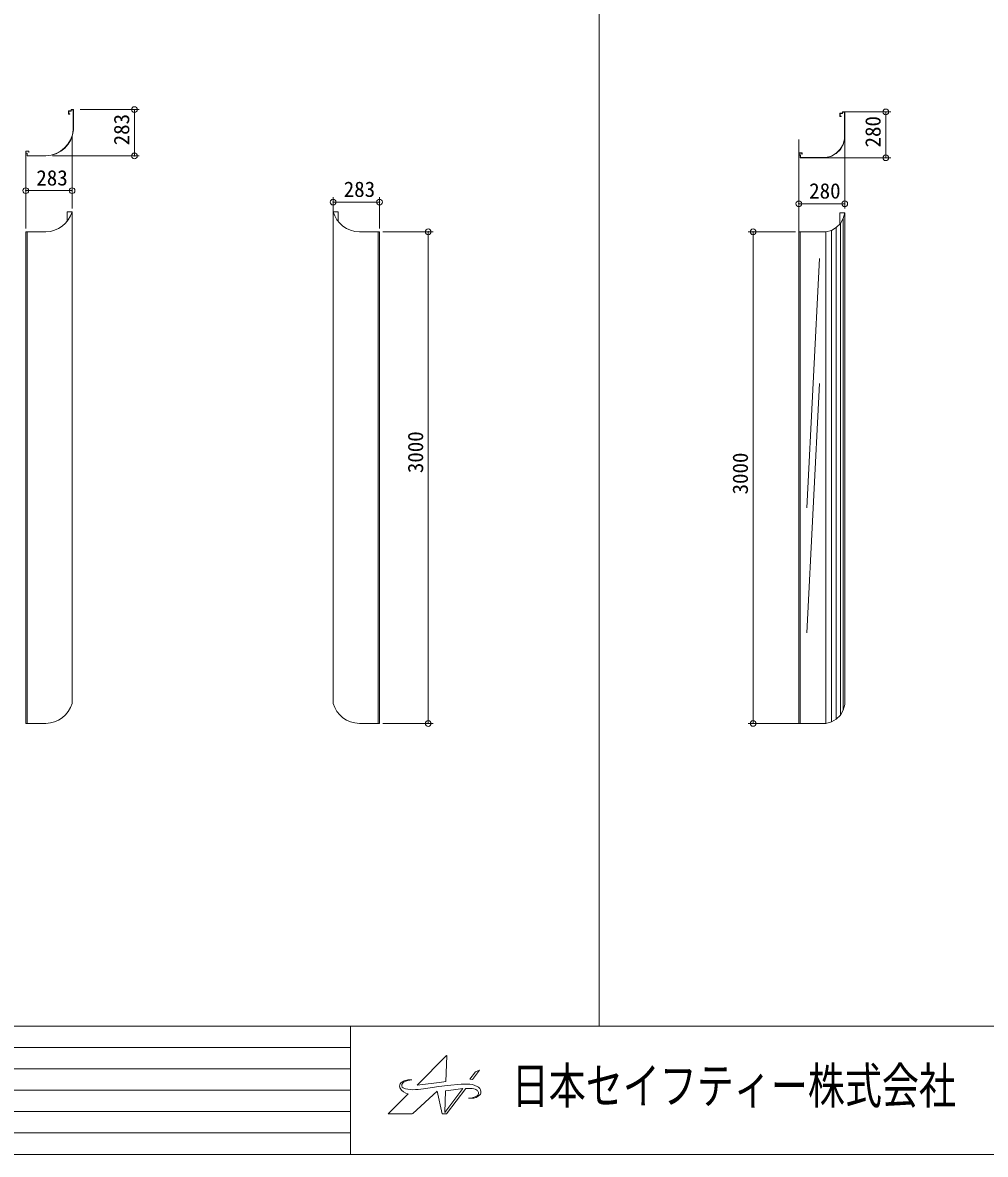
# Model space of a CAD drawing. Units: millimetres, scale not verified. Extents: x -20405 to 20405, y -7243 to 7243.
# Drawn here: x 5721 to 11593, y -7243 to -337 of the extents above; entities that cross this region are included whole.
import ezdxf
from ezdxf.enums import TextEntityAlignment as Align

# ---------------------------------------------------------------- set-up
doc = ezdxf.new("R2010")
doc.units = ezdxf.units.MM
doc.header["$LTSCALE"] = 70
doc.header["$PDMODE"] = 32
doc.header["$PDSIZE"] = 35
for name, color, linetype, lineweight in [('0-E_(3m)Rｸﾘｱｺｰﾅｰﾊﾟﾈﾙ', 7, 'Continuous', 9), ('0-F_(3m)Rｺｰﾅｰﾊﾟﾈﾙ', 7, 'Continuous', 9), ('1-D_0', 7, 'Continuous', 9), ('3-6_ﾛｺﾞ', 4, 'Continuous', 5), ('3-7_図面枠', 7, 'Continuous', 9)]:
    doc.layers.add(name, color=color, linetype=linetype, lineweight=lineweight)
doc.styles.add('ＭＳ ゴシック', font='')
doc.styles.get('ＭＳ ゴシック').set_extended_font_data('MS Gothic')

msp = doc.modelspace()

# ---------------------------------------------------------------- linework, layer by layer
at = {"layer": '0-E_(3m)Rｸﾘｱｺｰﾅｰﾊﾟﾈﾙ'}
for p, q in [((10704.93, -1497.97), (10734.92, -1497.97)), ((10704.93, -1497.97), (10704.93, -1565.54)), ((10725.86, -1531.78), (10734.92, -1497.97)), ((10734.92, -1497.97), (10734.92, -4497.98)), ((10683.62, -1586.84), (10653.31, -1604.34)), ((10683.62, -1586.84), (10708.36, -1562.09)), ((10683.62, -1586.84), (10683.62, -4586.84)), ((10708.36, -1562.09), (10725.86, -1531.78)), ((10708.36, -1562.09), (10708.36, -4562.1)), ((10725.86, -1531.78), (10725.86, -4531.78)), ((10454.96, -1613.4), (10454.96, -4613.41)), ((10454.96, -1613.4), (10619.5, -1613.4)), ((10462.95, -1613.4), (10462.96, -4613.41)), ((10653.31, -1604.34), (10619.5, -1613.4)), ((10619.5, -1613.4), (10619.5, -4613.4)), ((10653.31, -1604.34), (10653.31, -4604.34)), ((10580.14, -1776.38), (10503.44, -3298.01)), ((10580.14, -2538.49), (10503.44, -4060.13)), ((10708.36, -4562.1), (10725.86, -4531.79)), ((10725.86, -4531.79), (10734.92, -4497.98)), ((10454.96, -4613.41), (10619.49, -4613.41)), ((10653.31, -4604.34), (10619.5, -4613.4)), ((10683.62, -4586.84), (10653.31, -4604.34)), ((10683.62, -4586.84), (10708.36, -4562.1))]:
    msp.add_line(p, q, dxfattribs=at)
at = {"layer": '0-F_(3m)Rｺｰﾅｰﾊﾟﾈﾙ'}
for p, q in [((6000.33, -875.32), (6000.33, -895.32)), ((6016.33, -875.32), (6000.33, -875.32)), ((6008.83, -895.32), (6000.33, -895.32)), ((6008.83, -894.12), (6001.53, -894.12)), ((6008.83, -894.12), (6008.83, -895.32)), ((6030.32, -867.32), (6016.33, -867.32)), ((6016.33, -867.32), (6016.33, -875.32)), ((6029.13, -868.53), (6029.13, -990.33)), ((6030.32, -867.32), (6030.32, -990.33)), ((5739.33, -1134.32), (5739.33, -1120.32)), ((5759.33, -1120.32), (5739.33, -1120.32)), ((5747.33, -1134.32), (5739.33, -1134.32)), ((5758.13, -1121.52), (5740.52, -1121.52)), ((5745.33, -1120.32), (5759.33, -1120.32)), ((5747.33, -1150.32), (5747.33, -1134.32)), ((5747.33, -1150.32), (5862.32, -1150.32)), ((5748.53, -1149.12), (5862.32, -1149.12)), ((5758.13, -1128.82), (5758.13, -1121.52)), ((5759.33, -1128.82), (5758.13, -1128.82)), ((5759.33, -1128.82), (5759.33, -1120.32)), ((5992.33, -1491.08), (6022.32, -1491.08)), ((5992.33, -1491.08), (5992.33, -1546.4)), ((6022.32, -1491.08), (6022.32, -4491.07)), ((7614.33, -1491.08), (7614.33, -4491.07)), ((7644.33, -1491.08), (7614.33, -1491.08)), ((7644.33, -1491.08), (7644.33, -1546.4)), ((5739.33, -1613.4), (5739.33, -4613.41)), ((5739.33, -1613.4), (5862.32, -1613.4)), ((5747.33, -1613.4), (5747.33, -4613.41)), ((7897.33, -1613.4), (7774.33, -1613.4)), ((7889.33, -1613.4), (7889.33, -4613.41)), ((7897.33, -1613.4), (7897.33, -4613.41)), ((5739.33, -4613.41), (5862.32, -4613.41)), ((7897.33, -4613.41), (7774.33, -4613.41))]:
    msp.add_line(p, q, dxfattribs=at)
for points in [[(6029.13, -868.53), (6017.53, -868.53), (6017.53, -876.52), (6001.53, -876.52), (6001.53, -894.12)], [(5748.53, -1149.12), (5748.53, -1133.12), (5740.52, -1133.12), (5740.52, -1121.52)]]:
    msp.add_lwpolyline(points, dxfattribs=at)
for centre, radius, start, end in [((5857.91, -977.49), 172.89, 271.461, 355.744), ((5857.91, -977.49), 171.7, 271.473, 355.712), ((5858.11, -1442.09), 171.36, 271.409, 343.39), ((7778.54, -1442.09), 171.36, 196.61, 268.591), ((5858.08, -4442.05), 171.41, 271.42, 343.379), ((7778.57, -4442.05), 171.41, 196.621, 268.58)]:
    msp.add_arc(centre, radius, start, end, dxfattribs=at)
at = {"layer": '1-D_0'}
for p, q in [((6071.28, -867.32), (6432.08, -867.32)), ((6402.08, -867.32), (6402.08, -1150.32)), ((10720.93, -889.66), (10704.93, -889.67)), ((10704.93, -889.67), (10704.95, -909.67)), ((10734.92, -881.64), (10720.92, -881.66)), ((10720.92, -881.66), (10720.93, -889.66)), ((10733.72, -882.85), (10722.12, -882.86)), ((10733.72, -882.85), (10733.72, -1046.22)), ((10734.92, -881.64), (11015.19, -881.64)), ((10734.92, -881.64), (10734.92, -1046.22)), ((10985.19, -881.64), (10985.19, -1161.64)), ((10713.45, -909.66), (10704.95, -909.67)), ((10713.44, -908.47), (10706.15, -908.47)), ((10713.44, -908.47), (10713.45, -909.66)), ((10734.92, -952.44), (10734.92, -1471.79)), ((6402.08, -1050.32), (6402.08, -967.32)), ((10985.19, -1061.65), (10985.19, -981.64)), ((10454.96, -1049.59), (10454.96, -1471.79)), ((10707.61, -1109.58), (10724.66, -1080.03)), ((10708.36, -1110.34), (10725.86, -1080.03)), ((10724.66, -1080.03), (10733.72, -1046.22)), ((10724.66, -1080.03), (10725.86, -1080.03)), ((10725.86, -1080.03), (10734.92, -1046.22)), ((10734.92, -1046.22), (10733.72, -1046.22)), ((5903.28, -1150.32), (6432.08, -1150.32)), ((10474.96, -1131.65), (10454.96, -1131.65)), ((10454.96, -1145.65), (10454.96, -1131.65)), ((10462.96, -1145.65), (10454.96, -1145.65)), ((10473.76, -1132.84), (10456.17, -1132.84)), ((10462.96, -1161.65), (10462.96, -1145.65)), ((10462.96, -1161.65), (10619.5, -1161.65)), ((10464.17, -1160.45), (10464.17, -1144.45)), ((10464.17, -1160.45), (10619.5, -1160.45)), ((10473.76, -1140.15), (10473.76, -1132.84)), ((10474.96, -1140.15), (10473.76, -1140.15)), ((10474.96, -1140.15), (10474.96, -1131.65)), ((10653.31, -1151.39), (10619.5, -1160.45)), ((10653.31, -1152.58), (10619.5, -1161.64)), ((10619.5, -1161.65), (10619.5, -1160.45)), ((10619.5, -1161.64), (11015.19, -1161.64)), ((10683.62, -1133.89), (10653.31, -1151.39)), ((10683.62, -1135.08), (10653.31, -1152.58)), ((10653.31, -1151.39), (10653.31, -1152.58)), ((10683.62, -1135.08), (10708.36, -1110.34)), ((10683.62, -1135.08), (10683.62, -1133.89)), ((5739.33, -1593.4), (5739.33, -1332.09)), ((6022.32, -1362.1), (5739.33, -1362.1)), ((5839.33, -1362.1), (5922.33, -1362.1)), ((6022.32, -1471.08), (6022.32, -1332.09)), ((7614.33, -1491.08), (7614.33, -1401.72)), ((7897.33, -1431.72), (7614.33, -1431.72)), ((7714.33, -1431.72), (7797.33, -1431.72)), ((7897.33, -1593.4), (7897.33, -1401.72)), ((10734.92, -1441.79), (10454.96, -1441.79)), ((10554.96, -1441.79), (10634.93, -1441.79)), ((7917.33, -1613.4), (8224.89, -1613.4)), ((8194.89, -1613.4), (8194.89, -4613.41)), ((10434.96, -1613.4), (10145.88, -1613.4)), ((10175.89, -1613.4), (10175.89, -4613.36)), ((8194.89, -4513.4), (8194.89, -1713.4)), ((10175.89, -4513.36), (10175.89, -1713.4)), ((7917.33, -4613.41), (8224.89, -4613.41)), ((10454.96, -4613.36), (10145.88, -4613.36))]:
    msp.add_line(p, q, dxfattribs=at)
at = {"layer": '1-D_0', "color": 4, "lineweight": 5}
for p, q in [((6022.32, -1332.09), (6022.32, -1030.97)), ((5739.33, -1332.09), (5739.33, -1134.32)), ((10454.96, -1466.79), (10454.96, -1613.4))]:
    msp.add_line(p, q, dxfattribs=at)
at = {"layer": '1-D_0'}
for points in [[(10722.12, -882.86), (10722.13, -890.86), (10706.13, -890.87), (10706.15, -908.47)], [(10464.17, -1144.45), (10456.17, -1144.45), (10456.17, -1132.84)], [(10683.62, -1133.89), (10707.61, -1109.58), (10708.37, -1110.33)]]:
    msp.add_lwpolyline(points, dxfattribs=at)
for p in [(6402.08, -867.32), (10985.19, -881.64), (6402.08, -1150.32), (10985.19, -1161.64), (5739.33, -1362.1), (6022.32, -1362.1), (7614.33, -1431.72), (7897.33, -1431.72), (10454.96, -1441.79), (10734.92, -1441.79), (8194.89, -1613.4), (10175.89, -1613.4), (8194.89, -4613.41), (10175.89, -4613.36)]:
    msp.add_point(p, dxfattribs=at)
at = {"layer": '3-6_ﾛｺﾞ'}
for p, q in [((8094.35, -6788.12), (8090.56, -6787.91)), ((8300.57, -6854.83), (8348.42, -6848.08)), ((8440.84, -6900.39), (8459.62, -6900.34))]:
    msp.add_line(p, q, dxfattribs=at)
for points in [[(8126.27, -6819.54), (8306.63, -6639.86), (8307.09, -6641.15), (8302.2, -6798.44), (8262.95, -6803.99)], [(8395.02, -6815.31), (8312.87, -6822.8), (8258.74, -6829.26), (8165.95, -6842.72)], [(8072.99, -6872.4), (7950.3, -6995.06), (7950.83, -6995.21), (8096.63, -6995.34), (8100.03, -6993.12), (8249.89, -6857.68), (8279.01, -6995.39), (8306.8, -6995.39), (8424.41, -6840.15), (8443.65, -6840.08)], [(8406.48, -6841.16), (8296.31, -6986.65), (8300.57, -6854.83)]]:
    msp.add_lwpolyline(points, dxfattribs=at)
msp.add_lwpolyline([(8449.06, -6783.99), (8464.34, -6786.89), (8508.18, -6728.92), (8482.65, -6739.8)], close=True, dxfattribs=at)
for centre, radius, start, end in [((8050.77, -6827.87), 30.84, 137.3376, 189.71275), ((8038.95, -6829.89), 18.84, 189.71275, 211.14694), ((8062.65, -6838.82), 46.98, 107.54618, 137.3376), ((8057.75, -6822.54), 24.39, 114.83245, 184.93336), ((8047.92, -6823.39), 14.53, 184.93336, 245.82613), ((8096.78, -6714.54), 133.85, 245.82613, 271.56003), ((8105.22, -6925.12), 137.42, 94.53365, 114.83245), ((8090.04, -6925.44), 137.84, 94.87761, 107.54618), ((8085.74, -6875.08), 87.3, 86.83781, 94.87761), ((7909.34, -4304.35), 2524.53, 274.92935, 278.0518), ((8429.37, -7119.08), 305.7, 89.15854, 96.45212), ((8431.84, -6951.1), 137.7, 63.69068, 89.15854), ((8474.08, -6865.67), 42.4, 8.17288, 63.69068), ((8081.93, -6803.92), 69.07, 211.14694, 262.55517), ((8085.07, -6284.66), 563.88, 271.56003, 278.24678), ((8537.91, -8190.92), 1356.15, 95.56117, 98.03149), ((8438.15, -6798.01), 102.42, 271.50312, 302.01879), ((8444.14, -6967.79), 127.72, 73.31829, 90.21697), ((8459.44, -6830.32), 70.03, 270.14682, 315.9742), ((8471.43, -6876.71), 32.63, 36.42787, 73.31829), ((8482.33, -6868.67), 19.09, 302.01879, 36.42787), ((8493.18, -6862.93), 23.11, 315.9742, 8.17288)]:
    msp.add_arc(centre, radius, start, end, dxfattribs=at)
at = {"layer": '3-7_図面枠'}
for p, q in [((9236.52, 391.5), (9236.52, -6459.75)), ((-605.23, -6459.75), (20405.27, -6459.75)), ((7720.68, -6459.75), (7720.68, -7242.75)), ((-605.23, -6590.25), (7720.68, -6590.25)), ((1926.48, -6720.75), (7720.68, -6720.75)), ((1926.48, -6851.25), (7720.68, -6851.25)), ((1926.48, -6981.75), (7720.68, -6981.75)), ((1926.48, -7112.25), (7720.68, -7112.25))]:
    msp.add_line(p, q, dxfattribs=at)
for points in [[(-605.23, -7242.75), (20405.27, -7242.75), (20405.27, 7242.75), (-605.23, 7242.75)], [(-605.23, 7242.75), (-605.23, -6459.75), (20405.27, -6459.75)]]:
    msp.add_lwpolyline(points, dxfattribs=at)

# ---------------------------------------------------------------- texts
at = {"layer": '1-D_0', "color": 2, "style": 'ＭＳ ゴシック'}
for s, p in [('283', (6398.88, -1085.62)), ('280', (10981.99, -1098.47)), ('3000', (8191.69, -3085.88)), ('3000', (10172.69, -3215.78))]:
    msp.add_text(s, height=93.84, rotation=90, dxfattribs=at).set_placement(p, align=Align.BOTTOM_LEFT)
for s, p in [('283', (5804.03, -1358.89)), ('283', (7679.03, -1428.52)), ('280', (10518.14, -1438.59))]:
    msp.add_text(s, height=93.84, dxfattribs=at).set_placement(p, align=Align.BOTTOM_LEFT)
at = {"layer": '3-6_ﾛｺﾞ', "color": 7, "style": 'ＭＳ ゴシック', "width": 0.75}
msp.add_text('日本セイフティー株式会社', height=220.7, dxfattribs=at).set_placement((8703.86, -7000.05), align=Align.BOTTOM_LEFT)

doc.saveas('drawing.dxf')
